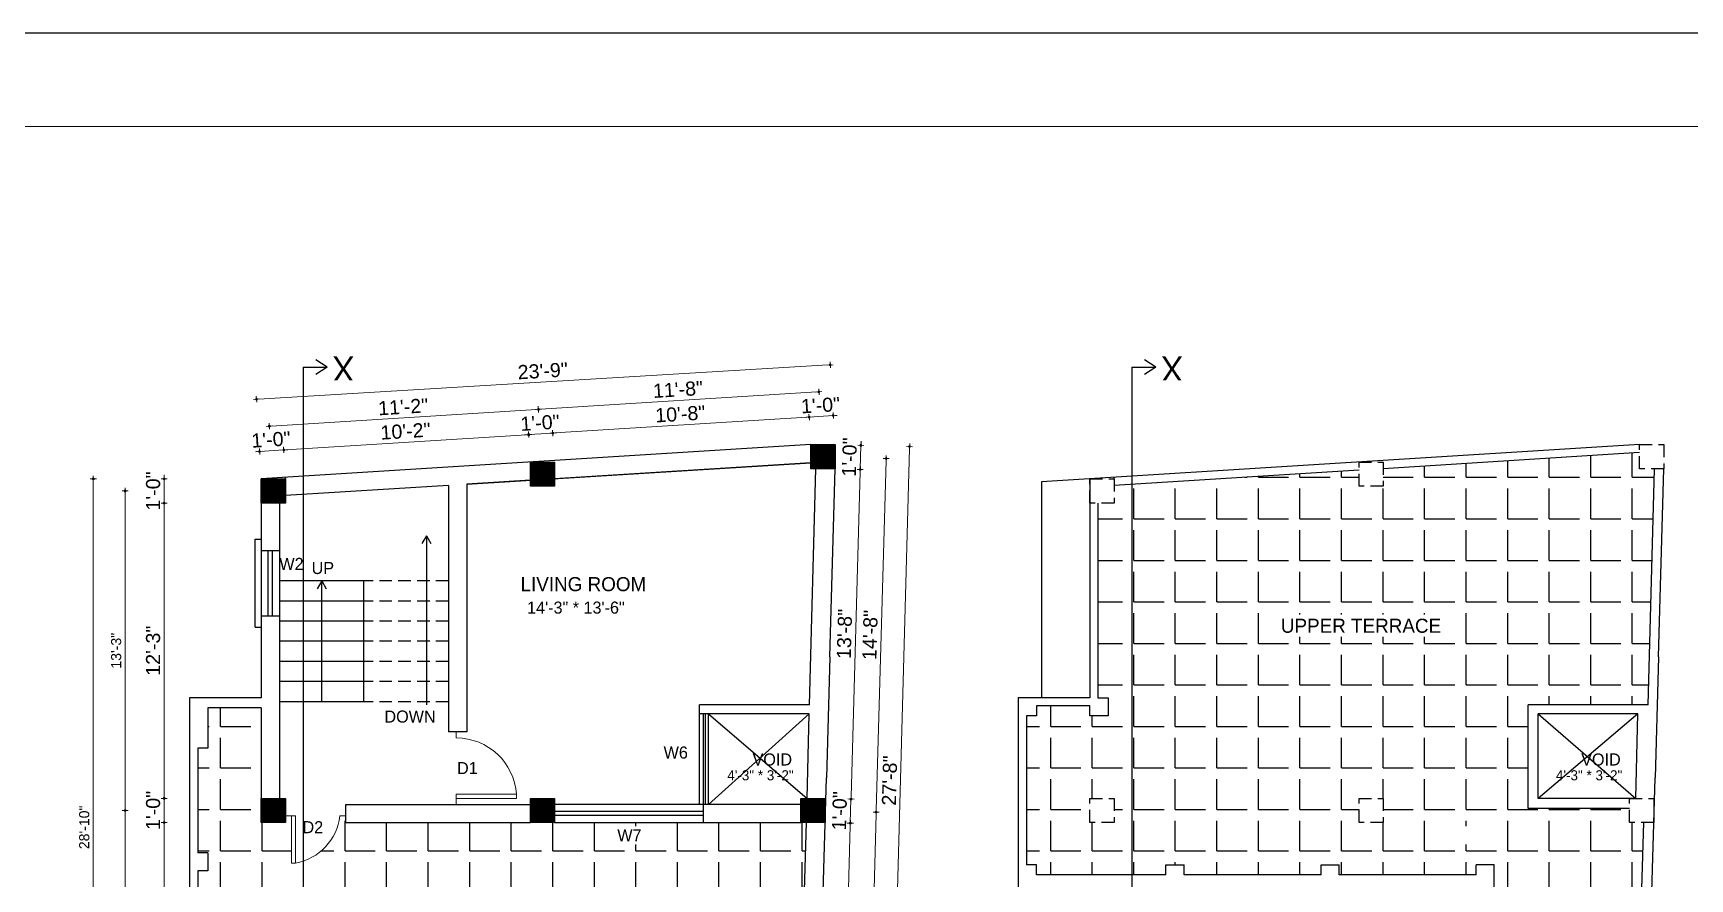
# Model space of a CAD drawing. Header units: inches. Extents: x 10143 to 33197, y -150 to 3760.
# Drawn here: x 30773 to 31595, y 1677 to 2098 of the extents above; entities that cross this region are included whole.
import ezdxf
from ezdxf.enums import TextEntityAlignment as Align

# ---------------------------------------------------------------- set-up
doc = ezdxf.new("R2010")
doc.units = ezdxf.units.IN
doc.header["$LTSCALE"] = 0.5
doc.header["$MEASUREMENT"] = 0
doc.header["$PDMODE"] = 66
doc.linetypes.add('DASHED2', pattern=[0.375, 0.25, -0.125])
for name, color, linetype, lineweight in [('0.13', 2, 'Continuous', 13), ('DW TEXT', 92, 'Continuous', 15), ('ELE1', 3, 'Continuous', 9), ('ELEVATION', 85, 'Continuous', 9), ('hatch', 9, 'Continuous', 0), ('Toilet', 7, 'Continuous', 25)]:
    doc.layers.add(name, color=color, linetype=linetype, lineweight=lineweight)
doc.styles.add('CEN', font='GOTHIC.TTF')
doc.styles.get("Standard").update_dxf_attribs({"font": 'arial.ttf'})
doc.dimstyles.new('S8', dxfattribs={"dimtxt": 5, "dimasz": 1, "dimexe": 6, "dimexo": 18, "dimgap": 1.9375, "dimtad": 1, "dimdec": 0, "dimzin": 3, "dimdsep": 46, "dimlunit": 4, "dimtxsty": 'Standard', "dimblk": 'dot 2', "dimcen": 12, "dimse1": 1, "dimse2": 1, "dimclrd": 1, "dimclre": 1, "dimclrt": 256, "dimadec": 0, "dimazin": 0, "dimtfac": 0.75, "dimtdec": 0, "dimtix": 1, "dimtmove": 1, "dimatfit": 3, "dimldrblk": 'DOT', "dimfxl": 1, "dimtolj": 1, "dimtzin": 0, "dimlwd": 9, "dimlwe": 9, "dimarcsym": 0})
pattern_1 = [(45, (8219.57907, 0), (-0.08838834765, 0.08838834765), [])]
pattern_2 = [(0, (8033.66, 0), (0, 20.625), [15, -5.625]), (90, (8033.66, 0), (-20.625, 1e-15), [15, -5.625])]

# ---------------------------------------------------------------- blocks, each defined once
blk = doc.blocks.new('dot1')
at = {"layer": 'hatch'}
h = blk.add_hatch(color=256, dxfattribs=at)
edge = h.paths.add_edge_path()
edge.add_arc((0, 0), 1, 0, 360)
for p, q in [((3, 0), (-3, 0)), ((0, 3), (0, -3))]:
    blk.add_line(p, q, dxfattribs=at)
blk.add_circle((0, 0), 1, dxfattribs=at)
blk = doc.blocks.new('dot 2')
at = {"layer": 'hatch', "xscale": 0.5, "yscale": 0.5, "zscale": 0.5}
blk.add_blockref('dot1', (0, 0), dxfattribs=at)
blk = doc.blocks.new('*D2276')
at = {"layer": 'Defpoints', "color": 0, "transparency": 16777216}
for p in [(31160.05, 1711.41), (31191.43, 1710.53), (31156, 1567.05)]:
    blk.add_point(p, dxfattribs=at)
at = {"layer": 'Toilet', "color": 1, "lineweight": 9, "transparency": 16777216}
blk.add_line((31187.41, 1567.17), (31191.4, 1709.53), dxfattribs=at)
for p, rotation in [((31191.43, 1710.53), 88.39404783827474), ((31187.38, 1566.17), 268.3940478382747)]:
    blk.add_blockref('dot 2', p, dxfattribs=dict(at, rotation=rotation))
at = {"layer": 'Toilet', "transparency": 16777216, "insert": (31183.9, 1638.5), "char_height": 7, "attachment_point": 5, "rotation": 88.39405}
blk.add_mtext('\\A1;12\'-0"', dxfattribs=at)
blk = doc.blocks.new('_Dot')
at = {"color": 0, "linetype": 'ByBlock', "lineweight": -2}
blk.add_line((-0.5, 0), (-1, 0), dxfattribs=at)
at = {"color": 0, "linetype": 'ByBlock', "const_width": 0.5}
blk.add_lwpolyline([(-0.25, 0, 1), (0.25, 0, 1)], format="xyb", close=True, dxfattribs=at)
blk = doc.blocks.new('*D2277')
at = {"layer": 'Defpoints', "color": 0, "transparency": 16777216}
for p in [(31164.98, 1887.14), (31196.36, 1886.26), (31160.05, 1711.41)]:
    blk.add_point(p, dxfattribs=at)
at = {"layer": 'Toilet', "color": 1, "lineweight": 9, "transparency": 16777216}
blk.add_line((31191.46, 1711.53), (31196.33, 1885.26), dxfattribs=at)
for p, rotation in [((31196.36, 1886.26), 88.3940478382136), ((31191.43, 1710.53), 268.3940478382136)]:
    blk.add_blockref('dot 2', p, dxfattribs=dict(at, rotation=rotation))
at = {"layer": 'Toilet', "transparency": 16777216, "insert": (31188.38, 1798.55), "char_height": 7, "attachment_point": 5, "rotation": 88.39405}
blk.add_mtext('\\A1;14\'-8"', dxfattribs=at)
blk = doc.blocks.new('*D2278')
at = {"layer": 'Defpoints', "color": 0, "transparency": 16777216}
for p in [(31166.05, 1705.41), (31178.56, 1705.06), (31162.34, 1573.05)]:
    blk.add_point(p, dxfattribs=at)
at = {"layer": 'Toilet', "color": 1, "lineweight": 9, "transparency": 16777216}
blk.add_line((31174.88, 1573.69), (31178.53, 1704.06), dxfattribs=at)
for p, rotation in [((31178.56, 1705.06), 88.3940478382136), ((31174.85, 1572.69), 268.3940478382136)]:
    blk.add_blockref('dot 2', p, dxfattribs=dict(at, rotation=rotation))
at = {"layer": 'Toilet', "transparency": 16777216, "insert": (31171.19, 1639.03), "char_height": 7, "attachment_point": 5, "rotation": 88.39405}
blk.add_mtext('\\A1;11\'-0"', dxfattribs=at)
blk = doc.blocks.new('*D2279')
at = {"layer": 'Defpoints', "color": 0, "transparency": 16777216}
for p in [(31166.05, 1717.41), (31178.89, 1717.05), (31166.05, 1705.41)]:
    blk.add_point(p, dxfattribs=at)
at = {"layer": 'Toilet', "color": 1, "lineweight": 9, "transparency": 16777216}
for p, q in [((31178.56, 1705.06), (31178.89, 1717.05)), ((31178.92, 1718.05), (31178.95, 1719.05)), ((31178.53, 1704.06), (31178.5, 1703.06))]:
    blk.add_line(p, q, dxfattribs=at)
for p, rotation in [((31178.89, 1717.05), 268.3940478382136), ((31178.56, 1705.06), 88.39404783821358)]:
    blk.add_blockref('dot 2', p, dxfattribs=dict(at, rotation=rotation))
at = {"layer": 'Toilet', "transparency": 16777216, "insert": (31173.22, 1711.21), "char_height": 7, "attachment_point": 5, "rotation": 88.39405}
blk.add_mtext('\\A1;1\'-0"', dxfattribs=at)
blk = doc.blocks.new('*D2280')
at = {"layer": 'Defpoints', "color": 0, "transparency": 16777216}
for p in [(31170.98, 1881.14), (31183.49, 1880.79), (31166.05, 1717.41)]:
    blk.add_point(p, dxfattribs=at)
at = {"layer": 'Toilet', "color": 1, "lineweight": 9, "transparency": 16777216}
blk.add_line((31178.92, 1718.05), (31183.46, 1879.79), dxfattribs=at)
for p, rotation in [((31183.49, 1880.79), 88.3940478382136), ((31178.89, 1717.05), 268.3940478382136)]:
    blk.add_blockref('dot 2', p, dxfattribs=dict(at, rotation=rotation))
at = {"layer": 'Toilet', "transparency": 16777216, "insert": (31175.68, 1799.07), "char_height": 7, "attachment_point": 5, "rotation": 88.39405}
blk.add_mtext('\\A1;13\'-8"', dxfattribs=at)
blk = doc.blocks.new('*D2281')
at = {"layer": 'Defpoints', "color": 0, "transparency": 16777216}
for p in [(31170.98, 1893.14), (31183.82, 1892.78), (31170.98, 1881.14)]:
    blk.add_point(p, dxfattribs=at)
at = {"layer": 'Toilet', "color": 1, "lineweight": 9, "transparency": 16777216}
for p, q in [((31183.49, 1880.79), (31183.82, 1892.78)), ((31183.85, 1893.78), (31183.88, 1894.78)), ((31183.46, 1879.79), (31183.43, 1878.79))]:
    blk.add_line(p, q, dxfattribs=at)
for p, rotation in [((31183.82, 1892.78), 268.3940478382136), ((31183.49, 1880.79), 88.39404783821358)]:
    blk.add_blockref('dot 2', p, dxfattribs=dict(at, rotation=rotation))
at = {"layer": 'Toilet', "transparency": 16777216, "insert": (31178.14, 1886.94), "char_height": 7, "attachment_point": 5, "rotation": 88.39405}
blk.add_mtext('\\A1;1\'-0"', dxfattribs=at)
blk = doc.blocks.new('*D2283')
at = {"layer": 'Defpoints', "color": 0, "transparency": 16777216}
for p in [(30897.25, 1890.49), (30886.1, 1876.09), (30898.1, 1876.84)]:
    blk.add_point(p, dxfattribs=at)
at = {"layer": 'Toilet', "color": 1, "lineweight": 9, "transparency": 16777216}
for p, q in [((30884.25, 1889.68), (30883.25, 1889.62)), ((30885.25, 1889.74), (30897.25, 1890.49)), ((30898.25, 1890.55), (30899.24, 1890.61))]:
    blk.add_line(p, q, dxfattribs=at)
for p, rotation in [((30897.25, 1890.49), 183.5758276059273), ((30885.25, 1889.74), 3.575827605927389)]:
    blk.add_blockref('dot 2', p, dxfattribs=dict(at, rotation=rotation))
at = {"layer": 'Toilet', "transparency": 16777216, "insert": (30890.9, 1895.62), "char_height": 7, "attachment_point": 5, "rotation": 3.57583}
blk.add_mtext('\\A1;1\'-0"', dxfattribs=at)
blk = doc.blocks.new('*D2284')
at = {"layer": 'Defpoints', "color": 0, "transparency": 16777216}
for p in [(31018.87, 1898.09), (31019.72, 1884.44), (30898.1, 1876.84)]:
    blk.add_point(p, dxfattribs=at)
at = {"layer": 'Toilet', "color": 1, "lineweight": 9, "transparency": 16777216}
blk.add_line((30898.25, 1890.55), (31017.87, 1898.03), dxfattribs=at)
for p, rotation in [((30897.25, 1890.49), 183.5758276059269), ((31018.87, 1898.09), 3.575827605926908)]:
    blk.add_blockref('dot 2', p, dxfattribs=dict(at, rotation=rotation))
at = {"layer": 'Toilet', "transparency": 16777216, "insert": (30957.72, 1899.79), "char_height": 7, "attachment_point": 5, "rotation": 3.57583}
blk.add_mtext('\\A1;10\'-2"', dxfattribs=at)
blk = doc.blocks.new('*D2285')
at = {"layer": 'Defpoints', "color": 0, "transparency": 16777216}
for p in [(31030.82, 1898.84), (31019.72, 1884.44), (31031.72, 1884.44)]:
    blk.add_point(p, dxfattribs=at)
at = {"layer": 'Toilet', "color": 1, "lineweight": 9, "transparency": 16777216}
for p, q in [((31017.87, 1898.03), (31016.87, 1897.97)), ((31018.87, 1898.09), (31030.82, 1898.84)), ((31031.82, 1898.9), (31032.82, 1898.96))]:
    blk.add_line(p, q, dxfattribs=at)
for p, rotation in [((31030.82, 1898.84), 183.5758276059269), ((31018.87, 1898.09), 3.575827605926829)]:
    blk.add_blockref('dot 2', p, dxfattribs=dict(at, rotation=rotation))
at = {"layer": 'Toilet', "transparency": 16777216, "insert": (31024.5, 1903.96), "char_height": 7, "attachment_point": 5, "rotation": 3.57583}
blk.add_mtext('\\A1;1\'-0"', dxfattribs=at)
blk = doc.blocks.new('*D2286')
at = {"layer": 'Defpoints', "color": 0, "transparency": 16777216}
for p in [(31158.12, 1906.79), (31158.98, 1893.14), (31031.72, 1884.44)]:
    blk.add_point(p, dxfattribs=at)
at = {"layer": 'Toilet', "color": 1, "lineweight": 9, "transparency": 16777216}
blk.add_line((31031.82, 1898.9), (31157.13, 1906.73), dxfattribs=at)
for p, rotation in [((31158.12, 1906.79), 3.575827605926908), ((31030.82, 1898.84), 183.5758276059269)]:
    blk.add_blockref('dot 2', p, dxfattribs=dict(at, rotation=rotation))
at = {"layer": 'Toilet', "transparency": 16777216, "insert": (31094.13, 1908.32), "char_height": 7, "attachment_point": 5, "rotation": 3.57583}
blk.add_mtext('\\A1;10\'-8"', dxfattribs=at)
blk = doc.blocks.new('*D2287')
at = {"layer": 'Defpoints', "color": 0, "transparency": 16777216}
for p in [(31170.08, 1907.54), (31158.98, 1893.14), (31170.98, 1893.14)]:
    blk.add_point(p, dxfattribs=at)
at = {"layer": 'Toilet', "color": 1, "lineweight": 9, "transparency": 16777216}
for p, q in [((31157.13, 1906.73), (31156.13, 1906.67)), ((31158.12, 1906.79), (31170.08, 1907.54)), ((31171.07, 1907.6), (31172.07, 1907.66))]:
    blk.add_line(p, q, dxfattribs=at)
for p, rotation in [((31158.12, 1906.79), 3.575827605926909), ((31170.08, 1907.54), 183.5758276059269)]:
    blk.add_blockref('dot 2', p, dxfattribs=dict(at, rotation=rotation))
at = {"layer": 'Toilet', "transparency": 16777216, "insert": (31163.76, 1912.67), "char_height": 7, "attachment_point": 5, "rotation": 3.57583}
blk.add_mtext('\\A1;1\'-0"', dxfattribs=at)
blk = doc.blocks.new('*D2288')
at = {"layer": 'Defpoints', "color": 0, "transparency": 16777216}
for p in [(31023.71, 1910.65), (31164.98, 1887.14), (31025.72, 1878.44)]:
    blk.add_point(p, dxfattribs=at)
at = {"layer": 'Toilet', "color": 1, "lineweight": 9, "transparency": 16777216}
blk.add_line((31161.97, 1919.29), (31024.71, 1910.71), dxfattribs=at)
for p, rotation in [((31162.96, 1919.35), 3.575843646370442), ((31023.71, 1910.65), 183.5758436463704)]:
    blk.add_blockref('dot 2', p, dxfattribs=dict(at, rotation=rotation))
at = {"layer": 'Toilet', "transparency": 16777216, "insert": (31092.99, 1920.5), "char_height": 7, "attachment_point": 5, "rotation": 3.57584}
blk.add_mtext('\\A1;11\'-8"', dxfattribs=at)
blk = doc.blocks.new('*D2289')
at = {"layer": 'Defpoints', "color": 0, "transparency": 16777216}
for p in [(30890.09, 1902.3), (31025.72, 1878.44), (30892.1, 1870.09)]:
    blk.add_point(p, dxfattribs=at)
at = {"layer": 'Toilet', "color": 1, "lineweight": 9, "transparency": 16777216}
blk.add_line((31022.71, 1910.59), (30891.09, 1902.36), dxfattribs=at)
for p, rotation in [((31023.71, 1910.65), 3.575843646351018), ((30890.09, 1902.3), 183.5758436463511)]:
    blk.add_blockref('dot 2', p, dxfattribs=dict(at, rotation=rotation))
at = {"layer": 'Toilet', "transparency": 16777216, "insert": (30956.56, 1911.92), "char_height": 7, "attachment_point": 5, "rotation": 3.57584}
blk.add_mtext('\\A1;11\'-2"', dxfattribs=at)
blk = doc.blocks.new('*D2290')
at = {"layer": 'Defpoints', "color": 0, "transparency": 16777216}
for p in [(30883.73, 1915.7), (31170.98, 1893.14), (30886.1, 1876.09)]:
    blk.add_point(p, dxfattribs=at)
at = {"layer": 'Toilet', "color": 1, "lineweight": 9, "transparency": 16777216}
blk.add_line((31167.61, 1932.69), (30884.73, 1915.76), dxfattribs=at)
for p, rotation in [((31168.61, 1932.75), 3.425574687814992), ((30883.73, 1915.7), 183.425574687815)]:
    blk.add_blockref('dot 2', p, dxfattribs=dict(at, rotation=rotation))
at = {"layer": 'Toilet', "transparency": 16777216, "insert": (31025.84, 1929.73), "char_height": 7, "attachment_point": 5, "rotation": 3.42557}
blk.add_mtext('\\A1;23\'-9"', dxfattribs=at)
blk = doc.blocks.new('*D2295')
at = {"layer": 'Defpoints', "color": 0, "transparency": 16777216}
for p in [(30886.1, 1876.09), (30837.93, 1864.09), (30886.1, 1864.09)]:
    blk.add_point(p, dxfattribs=at)
at = {"layer": 'Toilet', "color": 1, "lineweight": 9, "transparency": 16777216}
for p, q in [((30837.93, 1877.09), (30837.93, 1878.09)), ((30837.93, 1876.09), (30837.93, 1864.09)), ((30837.93, 1863.09), (30837.93, 1862.09))]:
    blk.add_line(p, q, dxfattribs=at)
for p, rotation in [((30837.93, 1876.09), 270), ((30837.93, 1864.09), 90)]:
    blk.add_blockref('dot 2', p, dxfattribs=dict(at, rotation=rotation))
at = {"layer": 'Toilet', "transparency": 16777216, "insert": (30832.42, 1870.09), "char_height": 7, "attachment_point": 5, "rotation": 90}
blk.add_mtext('\\A1;1\'-0"', dxfattribs=at)
blk = doc.blocks.new('*D2296')
at = {"layer": 'Defpoints', "color": 0, "transparency": 16777216}
for p in [(30886.1, 1864.09), (30837.93, 1717.41), (30886.1, 1717.41)]:
    blk.add_point(p, dxfattribs=at)
at = {"layer": 'Toilet', "color": 1, "lineweight": 9, "transparency": 16777216}
blk.add_line((30837.93, 1863.09), (30837.93, 1718.41), dxfattribs=at)
for p, rotation in [((30837.93, 1864.09), 90), ((30837.93, 1717.41), 270)]:
    blk.add_blockref('dot 2', p, dxfattribs=dict(at, rotation=rotation))
at = {"layer": 'Toilet', "transparency": 16777216, "insert": (30832.42, 1790.75), "char_height": 7, "attachment_point": 5, "rotation": 90}
blk.add_mtext('\\A1;12\'-3"', dxfattribs=at)
blk = doc.blocks.new('*D2297')
at = {"layer": 'Defpoints', "color": 0, "transparency": 16777216}
for p in [(30886.1, 1717.41), (30837.93, 1705.41), (30886.1, 1705.41)]:
    blk.add_point(p, dxfattribs=at)
at = {"layer": 'Toilet', "color": 1, "lineweight": 9, "transparency": 16777216}
for p, q in [((30837.93, 1718.41), (30837.93, 1719.41)), ((30837.93, 1717.41), (30837.93, 1705.41)), ((30837.93, 1704.41), (30837.93, 1703.41))]:
    blk.add_line(p, q, dxfattribs=at)
for p, rotation in [((30837.93, 1717.41), 270), ((30837.93, 1705.41), 90)]:
    blk.add_blockref('dot 2', p, dxfattribs=dict(at, rotation=rotation))
at = {"layer": 'Toilet', "transparency": 16777216, "insert": (30832.42, 1711.41), "char_height": 7, "attachment_point": 5, "rotation": 90}
blk.add_mtext('\\A1;1\'-0"', dxfattribs=at)
blk = doc.blocks.new('*D2298')
at = {"layer": 'Defpoints', "color": 0, "transparency": 16777216}
for p in [(30886.1, 1705.41), (30837.93, 1541.92), (30886.1, 1541.92)]:
    blk.add_point(p, dxfattribs=at)
at = {"layer": 'Toilet', "color": 1, "lineweight": 9, "transparency": 16777216}
blk.add_line((30837.93, 1704.41), (30837.93, 1542.92), dxfattribs=at)
for p, rotation in [((30837.93, 1705.41), 90), ((30837.93, 1541.92), 270)]:
    blk.add_blockref('dot 2', p, dxfattribs=dict(at, rotation=rotation))
at = {"layer": 'Toilet', "transparency": 16777216, "insert": (30832.42, 1623.66), "char_height": 7, "attachment_point": 5, "rotation": 90}
blk.add_mtext('\\A1;13\'-7"', dxfattribs=at)
blk = doc.blocks.new('*D2291')
at = {"layer": 'Defpoints', "color": 0, "transparency": 16777216}
for p in [(30886.1, 1876.09), (30802.72, 1529.92), (30886.1, 1529.92)]:
    blk.add_point(p, dxfattribs=at)
at = {"layer": 'Toilet', "color": 1, "lineweight": 9, "transparency": 16777216}
blk.add_line((30802.72, 1875.09), (30802.72, 1530.92), dxfattribs=at)
for p, rotation in [((30802.72, 1876.09), 90), ((30802.72, 1529.92), 270)]:
    blk.add_blockref('dot 2', p, dxfattribs=dict(at, rotation=rotation))
at = {"layer": 'Toilet', "transparency": 16777216, "insert": (30798.23, 1703), "char_height": 5, "attachment_point": 5, "rotation": 90}
blk.add_mtext('\\A1;28\'-10"', dxfattribs=at)

msp = doc.modelspace()

# ---------------------------------------------------------------- hatches: boundary and pattern name
at = {"layer": 'Toilet'}
h = msp.add_hatch(dxfattribs=at)
h.set_pattern_fill('ANSI31', color=256, angle=90)
h.set_pattern_definition([(135, (31144.95046, -1856.22724), (-0.0883883476, -0.0883883476), [])])
h.paths.add_polyline_path([(31170.98, 1893.14), (31158.98, 1893.14), (31158.98, 1893.14), (31158.98, 1881.14), (31170.98, 1881.14)])
h = msp.add_hatch(dxfattribs=at)
h.set_pattern_fill('ANSI31', color=256)
h.set_pattern_definition(pattern_1)
h.paths.add_polyline_path([(31019.72, 1884.44), (31019.72, 1872.44), (31031.72, 1872.44), (31031.72, 1884.44)])
h = msp.add_hatch(dxfattribs=at)
h.set_pattern_fill('ANGLE', color=256, scale=75)
h.set_pattern_definition(pattern_2)
h.paths.add_polyline_path([(31515.13, 1763.91), (31574.72, 1763.91), (31577.78, 1881.14), (31570.39, 1881.14), (31570.39, 1889.13), (31443.13, 1881.18), (31443.13, 1872.44), (31431.13, 1872.44), (31431.13, 1880.43), (31318.27, 1873.38), (31318.27, 1679.41), (31335.28, 1679.41), (31335.28, 1684.41), (31344.28, 1684.41), (31344.28, 1679.41), (31412.28, 1679.41), (31412.28, 1684.41), (31421.28, 1684.41), (31421.28, 1679.41), (31489.28, 1679.41), (31489.28, 1684.41), (31498.28, 1684.41), (31498.28, 1672.41), (31526.28, 1672.41), (31526.28, 1663.41), (31556.28, 1663.41), (31556.28, 1672.41), (31571.53, 1672.41), (31572.46, 1705.41), (31565.46, 1705.41), (31565.46, 1712.41), (31515.13, 1712.41)])
h.paths.add_polyline_path([(31431.13, 1717.41), (31443.13, 1717.41), (31443.13, 1705.41), (31431.13, 1705.41)], flags=16)
h.paths.add_polyline_path([(31393.62, 1797.64), (31470.61, 1797.64), (31470.61, 1808.67), (31393.62, 1808.67)], flags=16)
h.paths.add_polyline_path([(31472.47, 1694.55), (31488.12, 1694.55), (31488.12, 1703.55), (31472.47, 1703.55)], flags=16)
h = msp.add_hatch(dxfattribs=at)
h.set_pattern_fill('ANSI31', color=256)
h.set_pattern_definition(pattern_1)
h.paths.add_polyline_path([(30886.1, 1876.09), (30886.1, 1864.09), (30898.1, 1864.09), (30898.1, 1876.09)])
h = msp.add_hatch(dxfattribs=at)
h.set_pattern_fill('ANGLE', color=256, scale=75)
h.set_pattern_definition(pattern_2)
h.paths.add_polyline_path([(31318.27, 1873.38), (31309.51, 1872.83), (31309.51, 1864.09), (31301.51, 1864.09), (31301.51, 1767.41), (31306.51, 1767.41), (31306.51, 1758.41), (31297.51, 1758.41), (31297.51, 1763.41), (31270.95, 1763.41), (31270.95, 1758.41), (31265.95, 1758.41), (31265.95, 1684.41), (31270.95, 1684.41), (31270.95, 1679.41), (31318.27, 1679.41)])
h.paths.add_polyline_path([(31297.51, 1717.41), (31309.51, 1717.41), (31309.51, 1705.41), (31297.51, 1705.41)], flags=16)
h = msp.add_hatch(dxfattribs=at)
h.set_pattern_fill('ANGLE', color=256, scale=75)
h.set_pattern_definition([(0, (8219.58, 0), (0, 20.625), [15, -5.625]), (90, (8219.58, 0), (-20.625, 1e-15), [15, -5.625])])
edge = h.paths.add_edge_path()
edge.add_line((31156.78, 1705.41), (31154.05, 1705.41))
edge.add_line((31154.05, 1705.41), (31031.72, 1705.41))
edge.add_line((31031.72, 1705.41), (31019.72, 1705.41))
edge.add_line((31019.72, 1705.41), (30928.1, 1705.41))
edge.add_line((30928.1, 1705.41), (30928.1, 1708.67))
edge.add_line((30928.1, 1708.67), (30925.1, 1708.67))
edge.add_arc((30898.37, 1711.72), 26.9, 288.38259, 353.4705, ccw=False)
edge.add_line((30906.86, 1686.19), (30906.86, 1534.98))
edge.add_line((30906.86, 1534.98), (31019.72, 1548.29))
edge.add_line((31019.72, 1548.29), (31019.72, 1557.68))
edge.add_line((31019.72, 1557.68), (31031.72, 1557.68))
edge.add_line((31031.72, 1557.68), (31031.72, 1549.71))
edge.add_line((31031.72, 1549.71), (31150, 1563.66))
edge.add_line((31150, 1563.66), (31150, 1573.05))
edge.add_line((31150, 1573.05), (31153.33, 1573.05))
edge.add_line((31153.33, 1573.05), (31158.34, 1573.05))
edge.add_line((31158.34, 1573.05), (31161.09, 1671.27))
edge.add_line((31161.09, 1671.27), (31155.89, 1671.42))
edge.add_line((31155.89, 1671.42), (31156.78, 1705.41))
edge = h.paths.add_edge_path()
edge.add_arc((30898.37, 1711.72), 26.9, 280.12311, 288.38259, ccw=False)
edge.add_line((30903.1, 1685.24), (30901.1, 1685.24))
edge.add_line((30901.1, 1685.24), (30901.1, 1708.67))
edge.add_line((30901.1, 1708.67), (30898.1, 1708.67))
edge.add_line((30898.1, 1708.67), (30898.1, 1705.41))
edge.add_line((30898.1, 1705.41), (30886.1, 1705.41))
edge.add_line((30886.1, 1705.41), (30886.1, 1717.41))
edge.add_line((30886.1, 1717.41), (30886.1, 1762.41))
edge.add_line((30886.1, 1762.41), (30859.54, 1762.41))
edge.add_line((30859.54, 1762.41), (30859.54, 1742.41))
edge.add_line((30859.54, 1742.41), (30854.54, 1742.41))
edge.add_line((30854.54, 1742.41), (30854.54, 1690.41))
edge.add_line((30854.54, 1690.41), (30859.54, 1690.41))
edge.add_line((30859.54, 1690.41), (30859.54, 1681.41))
edge.add_line((30859.54, 1681.41), (30854.54, 1681.41))
edge.add_line((30854.54, 1681.41), (30854.54, 1615.41))
edge.add_line((30854.54, 1615.41), (30859.54, 1615.41))
edge.add_line((30859.54, 1615.41), (30859.54, 1606.41))
edge.add_line((30859.54, 1606.41), (30854.54, 1606.41))
edge.add_line((30854.54, 1606.41), (30854.54, 1528.81))
edge.add_line((30854.54, 1528.81), (30886.1, 1532.5))
edge.add_line((30886.1, 1532.5), (30886.1, 1541.92))
edge.add_line((30886.1, 1541.92), (30898.1, 1541.92))
edge.add_line((30898.1, 1541.92), (30898.1, 1533.94))
edge.add_line((30898.1, 1533.94), (30906.86, 1534.98))
edge.add_line((30906.86, 1534.98), (30906.86, 1686.19))
h.paths.add_polyline_path([(31061.06, 1694.55), (31076.71, 1694.55), (31076.71, 1703.55), (31061.06, 1703.55)], flags=16)
h.paths.add_polyline_path([(30983.4, 1631.99), (31058, 1631.99), (31058, 1643.02), (30983.4, 1643.02)], flags=16)
h = msp.add_hatch(dxfattribs=at)
h.set_pattern_fill('ANSI31', color=256)
h.set_pattern_definition(pattern_1)
h.paths.add_polyline_path([(30886.1, 1705.41), (30898.1, 1705.41), (30898.1, 1717.41), (30886.1, 1717.41)])
h = msp.add_hatch(dxfattribs=at)
h.set_pattern_fill('ANSI31', color=256)
h.set_pattern_definition(pattern_1)
h.paths.add_polyline_path([(31019.72, 1705.41), (31031.72, 1705.41), (31031.72, 1717.41), (31019.72, 1717.41)])
h = msp.add_hatch(dxfattribs=at)
h.set_pattern_fill('ANSI31', color=256)
h.set_pattern_definition(pattern_1)
h.paths.add_polyline_path([(31154.05, 1705.41), (31166.05, 1705.41), (31166.05, 1717.41), (31154.05, 1717.41)])

# ---------------------------------------------------------------- linework, layer by layer
at = {"layer": '0.13', "color": 0, "ltscale": 0.5}
for p, q in [((30985.6, 1750.41), (30981.6, 1750.41)), ((30985.6, 1714.41), (30981.6, 1714.41)), ((30898.1, 1705.91), (30898.1, 1709.91)), ((30928.1, 1705.91), (30928.1, 1709.91))]:
    msp.add_line(p, q, dxfattribs=at)
at = {"layer": 'Defpoints'}
msp.add_lwpolyline([(32105.39, 2097.54), (28927.79, 2097.54), (28927.79, -150.43), (32105.39, -150.43)], close=True, dxfattribs=at)
at = {"layer": 'ELE1'}
msp.add_lwpolyline([(28974.1, 2051.22), (32059.07, 2051.22), (32059.07, -104.11), (28974.1, -104.11)], close=True, dxfattribs=at)
at = {"layer": 'ELEVATION', "color": 146, "ltscale": 0.25, "true_color": 0x105689}
for p, q in [((30982.84, 1747.41), (30982.84, 1750.41)), ((31012.84, 1719.41), (30982.84, 1719.41)), ((30982.84, 1719.41), (30982.84, 1717.41)), ((31012.84, 1717.41), (31012.84, 1719.41)), ((30982.84, 1714.41), (30982.84, 1717.41)), ((30982.84, 1717.41), (31012.84, 1717.41)), ((30898.1, 1708.67), (30901.1, 1708.67)), ((30901.1, 1708.67), (30901.1, 1685.24)), ((30903.1, 1708.67), (30901.1, 1708.67)), ((30903.1, 1685.24), (30903.1, 1708.67)), ((30925.1, 1708.67), (30928.1, 1708.67)), ((30901.1, 1685.24), (30903.1, 1685.24))]:
    msp.add_line(p, q, dxfattribs=at)
for centre, radius, start, end in [((30982.87, 1717.37), 30.04, 3.89669, 90.05318), ((30898.37, 1711.72), 26.9, 280.12311, 353.4705)]:
    msp.add_arc(centre, radius, start, end, dxfattribs=at)
at = {"layer": 'Toilet'}
for p, q in [((30918.86, 1931.58), (30913.18, 1935.28)), ((31330.27, 1931.58), (31324.6, 1935.28)), ((30906.86, 1931.58), (30906.86, 1472.54)), ((30906.86, 1931.58), (30918.86, 1931.58)), ((30918.86, 1931.58), (30913.18, 1927.88)), ((31318.27, 1931.58), (31318.27, 1472.54)), ((31318.27, 1931.58), (31330.27, 1931.58)), ((31330.27, 1931.58), (31324.6, 1927.88)), ((31158.98, 1893.14), (30886.1, 1876.09)), ((31570.39, 1893.14), (31273.51, 1874.59)), ((30988.1, 1873.45), (31158.98, 1884.12)), ((31158.98, 1884.12), (31031.72, 1876.17)), ((31570.39, 1889.13), (31443.13, 1881.18)), ((30886.1, 1876.09), (30886.1, 1767.41)), ((30898.1, 1876.09), (30898.1, 1876.84)), ((31019.72, 1875.42), (30988.1, 1873.45)), ((31158.31, 1763.91), (31161.37, 1881.14)), ((31168.36, 1787.68), (31170.98, 1881.14)), ((31297.51, 1876.09), (31297.51, 1767.41)), ((31431.13, 1880.43), (31309.51, 1872.83)), ((31309.51, 1876.09), (31309.51, 1876.84)), ((31574.72, 1763.91), (31577.78, 1881.01)), ((31579.77, 1787.68), (31582.39, 1881.14)), ((30979.1, 1872.88), (30898.1, 1867.82)), ((30979.1, 1872.88), (30979.1, 1750.41)), ((30988.1, 1873.45), (30988.1, 1750.41)), ((31273.51, 1874.59), (31273.51, 1767.41)), ((30895.1, 1864.09), (30895.1, 1717.41)), ((31301.51, 1864.09), (31301.51, 1767.41)), ((30883.1, 1802.41), (30883.1, 1846.09)), ((30883.1, 1846.09), (30886.1, 1846.09)), ((30968.1, 1847.83), (30965.84, 1843.95)), ((30968.1, 1847.83), (30968.1, 1763.88)), ((30968.1, 1847.83), (30970.36, 1843.95)), ((30886.1, 1840.59), (30895.1, 1840.59)), ((30889.6, 1807.91), (30889.6, 1840.59)), ((30891.6, 1807.91), (30891.6, 1840.59)), ((30937.1, 1825.41), (30895.1, 1825.41)), ((30916.1, 1825.41), (30913.84, 1821.52)), ((30916.1, 1765.41), (30916.1, 1825.41)), ((30916.1, 1825.41), (30918.36, 1821.52)), ((30937.1, 1765.41), (30937.1, 1825.41)), ((30937.1, 1815.41), (30895.1, 1815.41)), ((30883.1, 1802.41), (30886.1, 1802.41)), ((30895.1, 1807.91), (30886.1, 1807.91)), ((30937.1, 1805.41), (30895.1, 1805.41)), ((30937.1, 1795.41), (30895.1, 1795.41)), ((30937.1, 1785.41), (30895.1, 1785.41)), ((31168.36, 1787.68), (31166.67, 1727.68)), ((31579.77, 1787.68), (31578.08, 1727.68)), ((30937.1, 1775.41), (30895.1, 1775.41)), ((30850.54, 1767.41), (30850.54, 1524.31)), ((30886.1, 1767.41), (30850.54, 1767.41)), ((30859.54, 1762.41), (30859.54, 1742.41)), ((30886.1, 1762.41), (30859.54, 1762.41)), ((30886.1, 1762.41), (30886.1, 1717.41)), ((30937.1, 1765.41), (30895.1, 1765.41)), ((31158.31, 1763.91), (31103.72, 1763.91)), ((31103.72, 1714.41), (31103.72, 1763.91)), ((31261.95, 1767.41), (31261.95, 1524.31)), ((31297.51, 1767.41), (31261.95, 1767.41)), ((31297.51, 1763.41), (31270.95, 1763.41)), ((31574.72, 1763.91), (31515.13, 1763.91)), ((31515.13, 1712.41), (31515.13, 1763.91)), ((31108.22, 1759.41), (31103.72, 1759.41)), ((31105.47, 1759.41), (31105.47, 1714.41)), ((31106.47, 1759.41), (31106.47, 1714.41)), ((31158.19, 1759.41), (31108.22, 1759.41)), ((31108.22, 1759.41), (31157.09, 1717.41)), ((31108.22, 1714.41), (31108.22, 1759.41)), ((31158.19, 1759.4), (31108.22, 1714.41)), ((31157.09, 1717.41), (31158.19, 1759.4)), ((31265.95, 1758.41), (31265.95, 1684.41)), ((31569.6, 1759.41), (31520.13, 1759.41)), ((31520.13, 1759.41), (31568.51, 1717.41)), ((31520.13, 1717.41), (31520.13, 1759.41)), ((31569.6, 1759.4), (31520.13, 1717.41)), ((31568.51, 1717.41), (31569.6, 1759.41)), ((30988.1, 1750.41), (30979.1, 1750.41)), ((30854.54, 1742.41), (30854.54, 1690.41)), ((30859.54, 1742.41), (30854.54, 1742.41)), ((31162, 1561.05), (31166.67, 1727.68)), ((31573.41, 1561.05), (31578.08, 1727.68)), ((31166.64, 1726.41), (31166.64, 1726.41)), ((30928.1, 1714.41), (31019.72, 1714.41)), ((30928.1, 1705.41), (30928.1, 1714.41)), ((31108.22, 1714.41), (31031.72, 1714.41)), ((31105.72, 1710.91), (31031.72, 1710.91)), ((31105.72, 1705.41), (31105.72, 1714.41)), ((31154.05, 1714.41), (31108.22, 1714.41)), ((31565.46, 1712.41), (31515.13, 1712.41)), ((31568.51, 1717.41), (31520.13, 1717.41)), ((30928.1, 1705.41), (31019.72, 1705.41)), ((31105.72, 1708.91), (31031.72, 1708.91)), ((31031.72, 1705.41), (31154.05, 1705.41)), ((31155.89, 1671.42), (31156.78, 1705.41)), ((31571.53, 1672.41), (31572.46, 1705.41)), ((30859.54, 1690.41), (30854.54, 1690.41)), ((30859.54, 1690.41), (30859.54, 1681.41)), ((30854.54, 1681.41), (30854.54, 1615.41)), ((30859.54, 1681.41), (30854.54, 1681.41)), ((31335.28, 1679.41), (31270.95, 1679.41)), ((31335.28, 1679.41), (31335.28, 1684.41)), ((31335.28, 1684.41), (31344.28, 1684.41)), ((31344.28, 1679.41), (31344.28, 1684.41)), ((31412.28, 1679.41), (31344.28, 1679.41)), ((31412.28, 1679.41), (31412.28, 1684.41)), ((31412.28, 1684.41), (31421.28, 1684.41)), ((31421.28, 1679.41), (31421.28, 1684.41)), ((31489.28, 1679.41), (31421.28, 1679.41)), ((31489.28, 1679.41), (31489.28, 1684.41)), ((31498.28, 1684.41), (31489.28, 1684.41)), ((31498.28, 1672.41), (31498.28, 1684.41))]:
    msp.add_line(p, q, dxfattribs=at)
at = {"layer": 'Toilet', "linetype": 'DASHED2', "ltscale": 50}
for p, q in [((30979.1, 1825.41), (30937.1, 1825.41)), ((30979.1, 1815.41), (30937.1, 1815.41)), ((30979.1, 1805.41), (30937.1, 1805.41)), ((30979.1, 1795.41), (30937.1, 1795.41)), ((30979.1, 1785.41), (30937.1, 1785.41)), ((30979.1, 1775.41), (30937.1, 1775.41)), ((30979.1, 1765.41), (30937.1, 1765.41))]:
    msp.add_line(p, q, dxfattribs=at)
at = {"layer": 'Toilet'}
for points in [[(31158.98, 1881.14), (31158.98, 1893.14), (31170.98, 1893.14), (31170.98, 1881.14)], [(31019.72, 1872.44), (31019.72, 1884.44), (31031.72, 1884.44), (31031.72, 1872.44)], [(30886.1, 1864.09), (30886.1, 1876.09), (30898.1, 1876.09), (30898.1, 1864.09)], [(30886.1, 1705.41), (30886.1, 1717.41), (30898.1, 1717.41), (30898.1, 1705.41)], [(31019.72, 1705.41), (31019.72, 1717.41), (31031.72, 1717.41), (31031.72, 1705.41)], [(31154.05, 1705.41), (31154.05, 1717.41), (31166.05, 1717.41), (31166.05, 1705.41)]]:
    msp.add_lwpolyline(points, close=True, dxfattribs=at)
at = {"layer": 'Toilet', "linetype": 'DASHED2', "ltscale": 50}
for points in [[(31570.39, 1881.14), (31570.39, 1893.14), (31582.39, 1893.14), (31582.39, 1881.14)], [(31431.13, 1872.44), (31431.13, 1884.44), (31443.13, 1884.44), (31443.13, 1872.44)], [(31297.51, 1864.09), (31297.51, 1876.09), (31309.51, 1876.09), (31309.51, 1864.09)], [(31297.51, 1705.41), (31297.51, 1717.41), (31309.51, 1717.41), (31309.51, 1705.41)], [(31431.13, 1705.41), (31431.13, 1717.41), (31443.13, 1717.41), (31443.13, 1705.41)], [(31565.46, 1705.41), (31565.46, 1717.41), (31577.46, 1717.41), (31577.46, 1705.41)]]:
    msp.add_lwpolyline(points, close=True, dxfattribs=at)
at = {"layer": 'Toilet'}
for points in [[(31270.95, 1763.41), (31270.95, 1758.41), (31265.95, 1758.41)], [(31301.51, 1767.41), (31306.51, 1767.41), (31306.51, 1758.41), (31297.51, 1758.41), (31297.51, 1763.41)], [(31270.95, 1679.41), (31270.95, 1684.41), (31265.95, 1684.41)]]:
    msp.add_lwpolyline(points, dxfattribs=at)

# ---------------------------------------------------------------- texts
at = {"layer": 'DW TEXT', "ltscale": 0.13, "style": 'CEN'}
for p in [(30926.9, 1931.01), (31338.31, 1931.01)]:
    msp.add_text('X', height=12, rotation=180, dxfattribs=at).set_placement(p, align=Align.MIDDLE_CENTER)
for s, height, p in [('W2', 6, (30901.12, 1833.88)), ('UP', 6, (30916.68, 1831.83)), ('LIVING ROOM ', 7, (31047.33, 1823.82)), ('14\'-3" * 13\'-6"', 6, (31042.31, 1812.16)), ('UPPER TERRACE', 7, (31432.11, 1803.15)), ('DOWN', 6, (30959.96, 1758.04)), ('W6', 6, (31091.89, 1740.17)), ('VOID', 6, (31139.83, 1736.72)), ('VOID', 6, (31551.24, 1736.72)), ('D1', 6, (30988.42, 1732.44)), ('4\'-3" * 3\'-2"', 5, (31133.95, 1728.87)), ('4\'-3" * 3\'-2"', 5, (31545.36, 1728.87)), ('D2', 6, (30911.71, 1703.09)), ('W7', 6, (31068.89, 1699.05))]:
    msp.add_text(s, height=height, dxfattribs=at).set_placement(p, align=Align.MIDDLE_CENTER)

# ---------------------------------------------------------------- dimensions: what is measured, and where the dimension line sits
at = {"layer": 'Toilet'}
for p1, p2, distance, picture, middle in [((31170.98, 1893.14), (30886.1, 1876.09), -39.68, '*D2290', (31025.84, 1929.73)), ((31164.98, 1887.14), (31025.72, 1878.44), -32.27, '*D2288', (31092.99, 1920.5)), ((30886.1, 1876.09), (30898.1, 1876.84), 13.68, '*D2283', (30890.9, 1895.62)), ((31156, 1567.05), (31160.05, 1711.41), -31.39, '*D2276', (31183.9, 1638.5))]:
    dim = msp.add_aligned_dim(p1=p1, p2=p2, distance=distance, dimstyle='S8', override={"dimtxt": 7, "dimfxl": 2, "dimfxlon": 1, "dimarcsym": 1}, dxfattribs=at)
    dim.commit()
    dim.dimension.update_dxf_attribs({"geometry": picture, "text_midpoint": middle})
for base, p1, p2, angle, override, picture, middle in [((30890.09, 1902.3), (31025.72, 1878.44), (30892.1, 1870.09), 3.57584, {"dimtxt": 7, "dimfxl": 2, "dimfxlon": 1, "dimarcsym": 1}, '*D2289', (30956.56, 1911.92)), ((31170.08, 1907.54), (31158.98, 1893.14), (31170.98, 1893.14), 183.57583, {"dimtxt": 7, "dimfxl": 2, "dimfxlon": 1, "dimarcsym": 1}, '*D2287', (31163.76, 1912.67)), ((31030.82, 1898.84), (31019.72, 1884.44), (31031.72, 1884.44), 183.57583, {"dimtxt": 7, "dimfxl": 2, "dimfxlon": 1, "dimarcsym": 1}, '*D2285', (31024.5, 1903.96)), ((31158.12, 1906.79), (31031.72, 1884.44), (31158.98, 1893.14), 183.57583, {"dimtxt": 7, "dimfxl": 2, "dimfxlon": 1, "dimarcsym": 1}, '*D2286', (31094.13, 1908.32)), ((31018.87, 1898.09), (30898.1, 1876.84), (31019.72, 1884.44), 183.57583, {"dimtxt": 7, "dimfxl": 2, "dimfxlon": 1, "dimarcsym": 1}, '*D2284', (30957.72, 1899.79)), ((31183.82, 1892.78), (31170.98, 1881.14), (31170.98, 1893.14), 268.39405, {"dimtxt": 7, "dimfxl": 2, "dimfxlon": 1, "dimarcsym": 1}, '*D2281', (31178.14, 1886.94)), ((31196.36, 1886.26), (31160.05, 1711.41), (31164.98, 1887.14), 268.39405, {"dimtxt": 7, "dimfxl": 2, "dimfxlon": 1, "dimarcsym": 1}, '*D2277', (31188.38, 1798.55)), ((30802.72, 1529.92), (30886.1, 1876.09), (30886.1, 1529.92), 90, {"dimfxl": 2, "dimfxlon": 1, "dimarcsym": 1}, '*D2291', (30798.23, 1703)), ((30837.93, 1864.09), (30886.1, 1876.09), (30886.1, 1864.09), 90, {"dimtxt": 7, "dimfxl": 2, "dimfxlon": 1, "dimarcsym": 1}, '*D2295', (30832.42, 1870.09)), ((31183.49, 1880.79), (31166.05, 1717.41), (31170.98, 1881.14), 268.39405, {"dimtxt": 7, "dimfxl": 2, "dimfxlon": 1, "dimarcsym": 1}, '*D2280', (31175.68, 1799.07)), ((30837.93, 1717.41), (30886.1, 1864.09), (30886.1, 1717.41), 90, {"dimtxt": 7, "dimfxl": 2, "dimfxlon": 1, "dimarcsym": 1}, '*D2296', (30832.42, 1790.75)), ((30837.93, 1705.41), (30886.1, 1717.41), (30886.1, 1705.41), 90, {"dimtxt": 7, "dimfxl": 2, "dimfxlon": 1, "dimarcsym": 1}, '*D2297', (30832.42, 1711.41)), ((31178.89, 1717.05), (31166.05, 1705.41), (31166.05, 1717.41), 268.39405, {"dimtxt": 7, "dimfxl": 2, "dimfxlon": 1, "dimarcsym": 1}, '*D2279', (31173.22, 1711.21)), ((30837.93, 1541.92), (30886.1, 1705.41), (30886.1, 1541.92), 90, {"dimtxt": 7, "dimfxl": 2, "dimfxlon": 1, "dimarcsym": 1}, '*D2298', (30832.42, 1623.66)), ((31178.56, 1705.06), (31162.34, 1573.05), (31166.05, 1705.41), 268.39405, {"dimtxt": 7, "dimfxl": 2, "dimfxlon": 1, "dimarcsym": 1}, '*D2278', (31171.19, 1639.03))]:
    dim = msp.add_linear_dim(base=base, p1=p1, p2=p2, angle=angle, dimstyle='S8', override=override, dxfattribs=at)
    dim.commit()
    dim.dimension.update_dxf_attribs({"geometry": picture, "text_midpoint": middle})
msp.add_aligned_dim(p1=(31162, 1561.05), p2=(31170.98, 1893.14), distance=-37.03, dimstyle='S8', override={"dimtxt": 7, "dimfxl": 2, "dimfxlon": 1, "dimarcsym": 1}, dxfattribs=at).render()
for base, p1, p2 in [((30818.52, 1870.09), (30892.1, 1711.41), (30892.1, 1870.09)), ((30818.52, 1711.41), (30892.1, 1535.92), (30892.1, 1711.41))]:
    msp.add_linear_dim(base=base, p1=p1, p2=p2, angle=90, dimstyle='S8', override={"dimfxl": 2, "dimfxlon": 1, "dimarcsym": 1}, dxfattribs=at).render()

doc.saveas('drawing.dxf')
